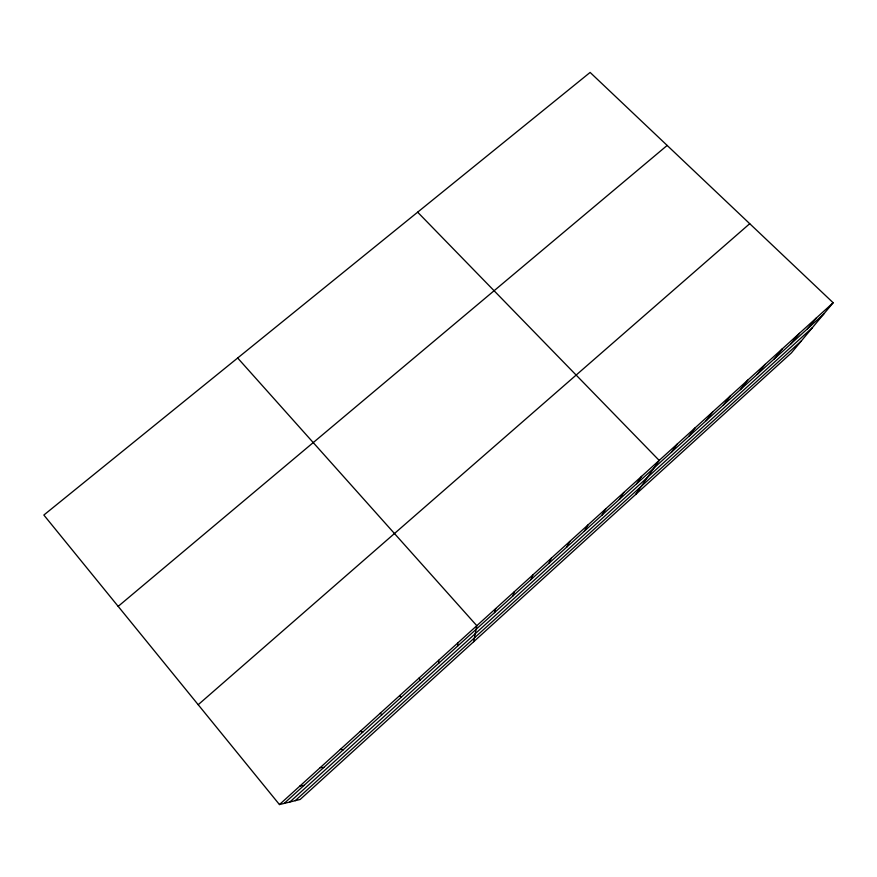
<?xml version="1.0" encoding="UTF-8"?>
<svg xmlns="http://www.w3.org/2000/svg" width="877" height="877" viewBox="0 0 877 877"><rect width="100%" height="100%" fill="white"/><g stroke="black" fill="none" stroke-linecap="round" stroke-linejoin="round"><path stroke-width="1.32" d="M457.586 646.13L457.783 642.951M473.723 641.668L476.814 625.707L237.667 358.002M494.496 612.65L495.702 608.594M512.749 596.108L514.437 591.613M530.848 579.686L533.019 574.764M548.827 563.385L551.469 558.046M566.663 547.215L569.765 541.46M584.356 531.155L587.93 525.005M601.929 515.227L605.952 508.671M619.37 499.408L623.832 492.457M636.669 483.709L641.58 476.375M635.606 494.507L659.186 460.414L417.649 212.179M671.42 452.192L677.197 444.102M688.862 436.384L695.066 427.91M706.16 420.686L712.793 411.839M723.339 405.119L730.377 395.9M740.385 389.662L747.84 380.07M757.3 374.315L765.161 364.372M774.095 359.088L782.35 348.794M790.758 343.97L799.418 333.326M807.311 328.963L816.344 317.989M833.15 302.751L791.372 352.916L300.153 799.462L279.456 804.571L43.85 515.04L590.122 72.429L833.15 302.751L279.456 804.571M284.17 803.409L823.733 314.065M289.805 802.016L812.398 327.669M295.231 800.679L801.414 340.857M198.191 704.713L749.725 223.69M118.165 606.369L667.156 145.439M299.923 786.022L304.056 785.375M320.215 767.627L323.777 767.485M340.342 749.386L343.345 749.736M360.315 731.286L362.76 732.131M380.125 713.33L382.021 714.656M399.769 695.527L401.129 697.325M419.261 677.866L420.094 680.124M438.599 660.337L438.917 663.067"/></g></svg>
